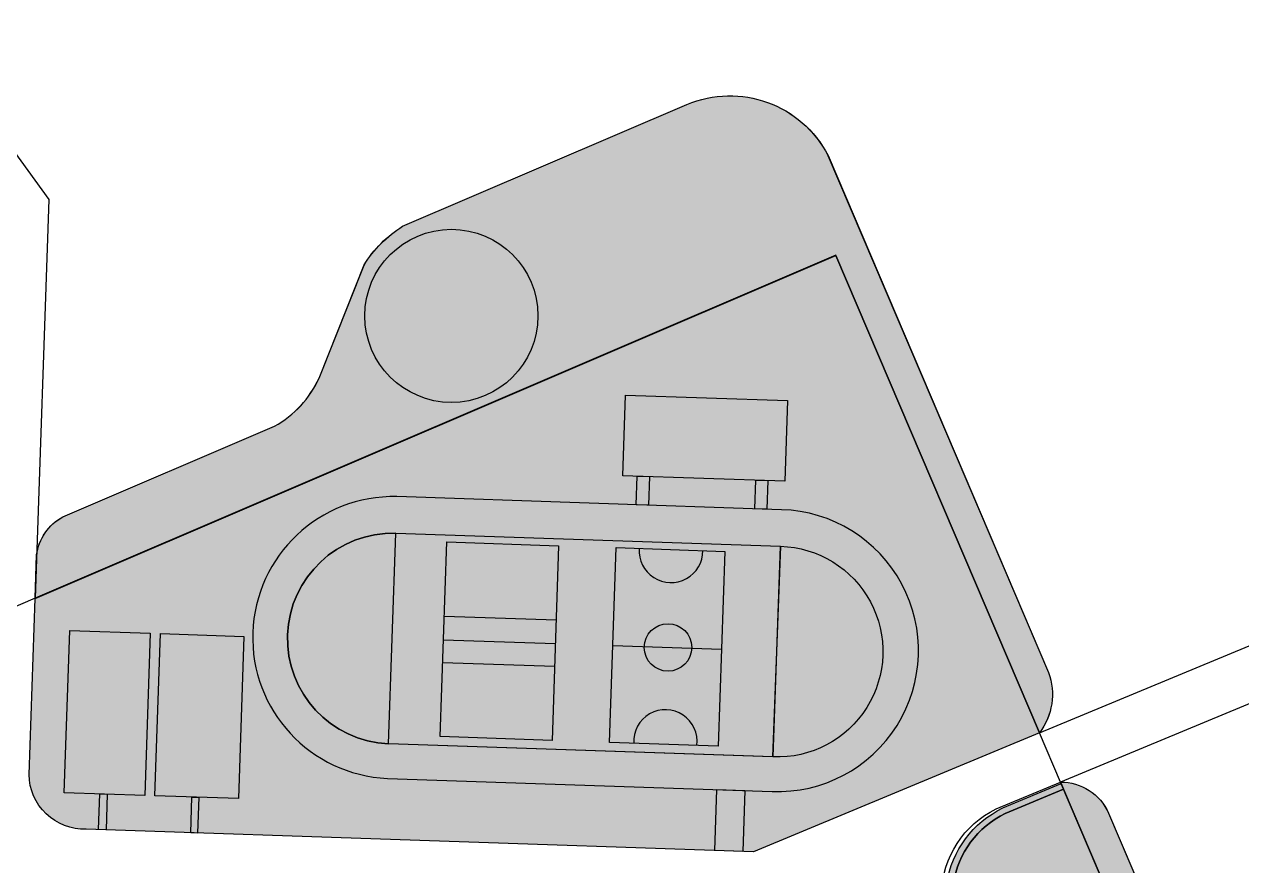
# Model space of a CAD drawing. Header units: millimetres. Extents: x -2529 to 8314, y -4885 to 3935.
# Drawn here: x 588.8 to 725.6, y -1646.5 to -1552 of the extents above; entities that cross this region are included whole.
import ezdxf

# ---------------------------------------------------------------- set-up
doc = ezdxf.new("R2010")
doc.units = ezdxf.units.MM
for name, color, linetype, true_color in [('благоустройство_внутридворовые_дороги', 18, 'Continuous', 0x000000), ('школа_контур_здания', 18, 'Continuous', 0x000000), ('школа_стадион', 18, 'Continuous', 0x000000), ('школа_стадион_дорожки_штриховка', 251, 'Continuous', 0x6d6b5f), ('школа_стадион_игра_штриховка', 147, 'Continuous', 0x3e738e), ('школа_стадион_озеленение_штриховка', 80, 'Continuous', 0x50ef34), ('школа_стадион_поле_штриховка', 95, 'Continuous', 0x419b31), ('школа_тропинки_площадки', 18, 'Continuous', 0x000000)]:
    doc.layers.add(name, color=color, linetype=linetype, true_color=true_color)
for name, color, linetype, true_color, transparency in [('школа_дорожки', 18, 'Continuous', 0x000000, 0.5), ('школа_дорожки_штриховки', 53, 'Continuous', 0xe5d73e, 0.5), ('школа_розовая_площадка', 18, 'Continuous', 0x000000, 0.5), ('школа_розовая_площадка_штриховка', 233, 'Continuous', 0xd8749c, 0.5), ('школа_штриховка_тропинки_площадки', 31, 'Continuous', 0xf4c085, 0.5)]:
    doc.layers.add(name, color=color, linetype=linetype, true_color=true_color, transparency=transparency)

msp = doc.modelspace()

# ---------------------------------------------------------------- hatches: boundary and pattern name
at = {"layer": 'школа_дорожки_штриховки'}
h = msp.add_hatch(color=256, dxfattribs=at)
h.dxf.hatch_style = 1
edge = h.paths.add_edge_path()
edge.add_line((691.4291910261054, -1679.31655625836), (692.4791300331381, -1648.473053598718))
edge.add_arc((703.7871611094223, -1650.301177607052), 11.45485068484336, 115.95700505499181, 170.8166759316762, ccw=False)
edge.add_line((698.7734123079243, -1640.001860776916), (705.3333938528923, -1637.270586446277))
edge.add_line((705.3333938528923, -1637.270586446277), (705.5985681300191, -1637.892057303863))
edge.add_line((705.5985681300191, -1637.892057303863), (699.0412488856491, -1640.622223174956))
edge.add_arc((703.7462995332336, -1650.216455305762), 10.68582199814876, 116.1235208721276, 170.7434327763959)
edge.add_line((693.1996289950004, -1648.49757999496), (692.9865266617524, -1654.757774478465))
edge.add_line((692.9865266617524, -1654.757774478465), (700.9219303589452, -1655.027902354952))
edge.add_arc((700.704588355463, -1663.172178152733), 8.147175327485813, 2.740611520454422, 88.47134049416599, ccw=False)
edge.add_line((708.8424452270518, -1662.782625390798), (708.2601128632339, -1679.889495121606))
edge.add_line((708.2601128632339, -1679.889495121606), (707.613977326746, -1679.86750011961))
edge.add_line((707.613977326746, -1679.86750011961), (708.1963096905638, -1662.760630388744))
edge.add_arc((700.2624474452505, -1663.891087624773), 8.013994240707804, 8.10921168176411, 85.49310485499473)
edge.add_line((700.8921796369503, -1655.901873579773), (692.9567759397577, -1655.631745703344))
edge.add_line((692.9567759397577, -1655.631745703344), (692.1496899884332, -1679.341082654486))
edge.add_line((692.1496899884332, -1679.341082654486), (691.4291910261054, -1679.31655625836))
at = {"layer": 'школа_розовая_площадка_штриховка'}
h = msp.add_hatch(color=256, dxfattribs=at)
h.dxf.hatch_style = 1
edge = h.paths.add_edge_path()
edge.add_line((692.9865266617524, -1654.757774478465), (693.1996289950004, -1648.49757999496))
edge.add_arc((703.746299534996, -1650.216455307069), 10.6858220000985, 116.12352087752589, 170.7434327709984, ccw=False)
edge.add_line((699.0412488856491, -1640.622223174956), (705.5985681300191, -1637.892057303863))
edge.add_line((705.5985681300191, -1637.892057303863), (721.9782602197629, -1676.280023902829))
edge.add_line((721.9782602197629, -1676.280023902829), (715.3428159549039, -1680.130596345756))
edge.add_line((715.3428159549039, -1680.130596345756), (708.2601128632339, -1679.889495121606))
edge.add_line((708.2601128632339, -1679.889495121606), (708.8424452270518, -1662.782625390798))
edge.add_arc((700.7045883559534, -1663.172178152232), 8.147175326972178, 2.740611517102242, 88.47134049751914)
edge.add_line((700.9219303589452, -1655.027902354952), (692.9865266617524, -1654.757774478465))
at = {"layer": 'школа_стадион_дорожки_штриховка'}
h = msp.add_hatch(color=256, dxfattribs=at)
h.dxf.hatch_style = 1
h.paths.add_polyline_path([(656.3758189540494, -1593.608464743534), (674.5783328495125, -1594.22809376457), (674.2697969593246, -1603.29178936698), (656.0672830633957, -1602.672160346003)])
h = msp.add_hatch(color=256, dxfattribs=at)
h.dxf.hatch_style = 1
h.paths.add_polyline_path([(657.6834481649239, -1602.727175977605), (659.0897431557205, -1602.775047452596), (658.9804348221186, -1605.986140532768), (657.5741398313221, -1605.938269057777)])
h = msp.add_hatch(color=256, dxfattribs=at)
h.dxf.hatch_style = 1
h.paths.add_polyline_path([(671.035814236584, -1603.181701850495), (672.3710508437034, -1603.227154437802), (672.2617425101016, -1606.438247517915), (670.9265059029823, -1606.392794930667)])
h = msp.add_hatch(color=256, dxfattribs=at)
h.dxf.hatch_style = 1
edge = h.paths.add_edge_path()
edge.add_arc((673.4662213669967, -1622.327052737345), 15.83884499442094, 267.751585182257, 448.3491265708321)
edge.add_line((673.9225256659229, -1606.494781985995), (630.6991980706478, -1605.023423232196))
edge.add_arc((630.3246689994133, -1620.858477681843), 15.83948299183045, 88.64509875643367, 267.4556129966916)
edge.add_line((629.621501505575, -1636.682345000678), (672.8448291008499, -1638.153703754186))
edge = h.paths.add_edge_path(flags=16)
edge.add_line((672.9771731372128, -1634.265903508058), (629.7538455256399, -1632.794544753386))
edge.add_arc((630.2329282455503, -1620.966526104249), 11.8377170694705, 88.42015531378081, 267.680556440919, ccw=False)
edge.add_line((630.5592940763707, -1609.133308842604), (673.7826216716458, -1610.604667596461))
edge.add_arc((673.4621414737856, -1622.438085210115), 11.83775654321226, -92.3479464486353, 88.4486582011017, ccw=False)
h = msp.add_hatch(color=256, dxfattribs=at)
h.dxf.hatch_style = 1
h.paths.add_polyline_path([(593.3000086655047, -1638.286685673229), (593.920326788644, -1620.063928400632), (602.9777919419246, -1620.372252201254), (602.3574738187853, -1638.595009473851)])
h = msp.add_hatch(color=256, dxfattribs=at)
h.dxf.hatch_style = 1
h.paths.add_polyline_path([(604.1097685207751, -1620.410785644723), (613.5076529078324, -1620.730697605002), (612.8873347851586, -1638.953454877599), (603.4894503981013, -1638.633542917319)])
h = msp.add_hatch(color=256, dxfattribs=at)
h.dxf.hatch_style = 1
h.paths.add_polyline_path([(597.295803363635, -1638.422705915873), (598.1468514490078, -1638.451676314929), (598.0101493263755, -1642.467502242012), (597.1591012410026, -1642.438531842898)])
h = msp.add_hatch(color=256, dxfattribs=at)
h.dxf.hatch_style = 1
h.paths.add_polyline_path([(607.515447549722, -1642.791070660402), (607.6521496723543, -1638.775244733377), (608.4321393731187, -1638.801796244748), (608.2954372504864, -1642.817622171773)])
h = msp.add_hatch(color=256, dxfattribs=at)
h.dxf.hatch_style = 1
h.paths.add_polyline_path([(666.399712429582, -1644.795541010448), (666.6330043410089, -1637.942247967701), (669.7843610357631, -1638.049522824061), (669.5510691243362, -1644.902815866808)])
at = {"layer": 'школа_стадион_игра_штриховка'}
h = msp.add_hatch(color=256, dxfattribs=at)
h.dxf.hatch_style = 1
edge = h.paths.add_edge_path()
edge.add_line((629.7538455638241, -1632.794544754957), (630.5592940763707, -1609.133308842604))
edge.add_arc((630.2329282457999, -1620.966526104387), 11.83771706960094, 88.42015531500638, 267.680556624703)
h = msp.add_hatch(color=256, dxfattribs=at)
h.dxf.hatch_style = 1
edge = h.paths.add_edge_path()
edge.add_arc((673.4621414742576, -1622.438085210201), 11.83775654315665, -92.3479463697276, 88.44865820563513, ccw=False)
edge.add_line((672.9771731372128, -1634.265903508058), (673.7826216711801, -1610.604667596461))
at = {"layer": 'школа_стадион_озеленение_штриховка'}
h = msp.add_hatch(color=256, dxfattribs=at)
h.dxf.hatch_style = 1
edge = h.paths.add_edge_path()
edge.add_arc((595.5817150063016, -1636.16356852165), 6.230163834148762, 180.8366408834327, 271.68006549093417, ccw=False)
edge.add_line((589.3522153657068, -1636.254539001267), (590.0261422197472, -1616.456946391205))
edge.add_line((590.0261422197472, -1616.456946391205), (680.0069474626471, -1577.914722320449))
edge.add_line((680.0069474626471, -1577.914722320449), (702.9003203182618, -1631.568358035874))
edge.add_line((702.9003203182618, -1631.568358035874), (670.7736301675577, -1644.944432882301))
edge.add_line((670.7736301675577, -1644.944432882301), (595.7643738940496, -1642.391054140346))
edge = h.paths.add_edge_path(flags=16)
edge.add_arc((673.4662213669967, -1622.327052737345), 15.83884499442094, 267.751585182257, 448.3491265708321)
edge.add_line((673.9225256659229, -1606.494781985995), (630.6991980706478, -1605.023423232196))
edge.add_arc((630.3246689994133, -1620.858477681843), 15.83948299183045, 88.64509875643367, 267.4556129966916)
edge.add_line((629.621501505575, -1636.682345000678), (672.8448291008499, -1638.153703754186))
h.paths.add_polyline_path([(604.1097685207751, -1620.410785644723), (613.5076529078324, -1620.730697605002), (612.8873347851586, -1638.953454877599), (603.4894503981013, -1638.633542917319)], flags=16)
h.paths.add_polyline_path([(593.3000086655047, -1638.286685673229), (593.920326788644, -1620.063928400632), (602.9777919419246, -1620.372252201254), (602.3574738187853, -1638.595009473851)], flags=16)
h.paths.add_polyline_path([(597.295803363635, -1638.422705915873), (598.1468514490078, -1638.451676314929), (598.0101493263755, -1642.467502242012), (597.1591012410026, -1642.438531842898)], flags=16)
h.paths.add_polyline_path([(607.515447549722, -1642.791070660402), (607.6521496723543, -1638.775244733377), (608.4321393731187, -1638.801796244748), (608.2954372504864, -1642.817622171773)], flags=16)
h.paths.add_polyline_path([(666.399712429582, -1644.795541010448), (666.6330043410089, -1637.942247967701), (669.7843610357631, -1638.049522824061), (669.5510691243362, -1644.902815866808)], flags=16)
h.paths.add_polyline_path([(656.3758189540494, -1593.608464743534), (674.5783328495125, -1594.22809376457), (674.2697969593246, -1603.29178936698), (656.0672830633957, -1602.672160346003)], flags=16)
h.paths.add_polyline_path([(671.035814236584, -1603.181701850495), (672.3710508437034, -1603.227154437802), (672.2617425101016, -1606.438247517915), (670.9265059029823, -1606.392794930667)], flags=16)
h.paths.add_polyline_path([(657.6834481649239, -1602.727175977605), (659.0897431557205, -1602.775047452596), (658.9804348221186, -1605.986140532768), (657.5741398313221, -1605.938269057777)], flags=16)
at = {"layer": 'школа_стадион_поле_штриховка'}
h = msp.add_hatch(color=256, dxfattribs=at)
h.dxf.hatch_style = 1
h.paths.add_polyline_path([(630.5592940782335, -1609.133308842662), (673.7826216711801, -1610.604667596577), (672.8950284041601, -1634.262249567196), (629.7538455642897, -1632.794544754724)])
at = {"layer": 'школа_штриховка_тропинки_площадки'}
h = msp.add_hatch(color=256, dxfattribs=at)
h.dxf.hatch_style = 1
edge = h.paths.add_edge_path()
edge.add_line((590.0261422197472, -1616.456946391205), (590.1919950937989, -1611.584774262737))
edge.add_arc((595.9247318366688, -1612.382999544755), 5.78804234296042, 118.68282880050981, 172.0731114045837, ccw=False)
edge.add_line((593.1466995582122, -1607.305207620724), (616.9509124627475, -1597.108951818023))
edge.add_arc((611.1554500657677, -1586.721141668421), 11.89512438350148, 299.157581599773, 335.1834735247771)
edge.add_line((621.9521364767241, -1591.713690781093), (627.0012228830855, -1578.997253912501))
edge.add_arc((638.4392173489376, -1586.066510894615), 13.44626757431341, 121.9013505173383, 148.2818454529402, ccw=False)
edge.add_line((631.3334250312435, -1574.651177907013), (663.2714321131023, -1560.970906631148))
edge.add_arc((668.1061841287348, -1572.417981171216), 12.42619582086718, 27.40632665622718, 112.8971049799313, ccw=False)
edge.add_line((679.1377204439741, -1566.698230380833), (703.9250725402633, -1624.790655996941))
edge.add_arc((697.1740290388808, -1627.236253944216), 7.180357768055634, -37.108553734947975, 19.913162712786516, ccw=False)
edge.add_line((702.9003203182618, -1631.568358035874), (680.0069474626471, -1577.914722320391))
edge.add_line((680.0069474626471, -1577.914722320391), (590.0261422197472, -1616.456946391205))
h = msp.add_hatch(color=256, dxfattribs=at)
h.dxf.hatch_style = 1
edge = h.paths.add_edge_path()
edge.add_arc((705.309749052995, -1642.957623498807), 5.856660120124318, 23.871120317392183, 90.47590166606147, ccw=False)
edge.add_line((710.6654190395166, -1640.587546124938), (744.3512312194472, -1719.534685408929))
edge.add_arc((738.0197432516607, -1722.710056871038), 7.083129520812373, -24.631806411583284, 26.634706625784418, ccw=False)
edge.add_line((744.4583425547135, -1725.662202332111), (731.9280237352614, -1753.368976346042))
edge.add_arc((718.3142180720407, -1746.634374375673), 15.18850118791313, 268.7778429036464, 333.6788969505724, ccw=False)
edge.add_line((717.9902618045124, -1761.819420331216), (651.8696094208535, -1759.56861720921))
edge.add_arc((652.0813071871459, -1753.771118844264), 5.80136218795295, 234.1135745177047, 267.9087528634855, ccw=False)
edge.add_line((648.6806622331169, -1758.471269600617), (630.5370958281818, -1741.416133544233))
edge.add_arc((625.2904659936441, -1748.619912201858), 8.911876994703144, 53.93353645466995, 91.48966501543741)
edge.add_line((625.0587872231517, -1739.711047149787), (522.2653987186166, -1736.211872967018))
edge.add_arc((522.7302245169782, -1728.672727699782), 7.553461086369662, 174.7906668854313, 266.4718962371237, ccw=False)
edge.add_line((515.2079620805706, -1727.98691269476), (516.2525726409767, -1697.299940988247))
edge.add_arc((522.3225927113747, -1697.4723097909), 6.072466933558669, 97.17629630154693, 178.3734235648482, ccw=False)
edge.add_line((521.5640032759075, -1691.447411723085), (523.2776670895654, -1691.505746293637))
edge.add_line((523.2776670895654, -1691.505746293637), (521.8674650683206, -1732.932504905213))
edge.add_line((521.8674650683206, -1732.932504905213), (713.3235388260471, -1739.449832139653))
edge.add_line((713.3235388260471, -1739.449832139653), (715.3428159549039, -1680.130596345756))
edge.add_line((715.3428159549039, -1680.130596345756), (721.9782602197629, -1676.280023902887))
edge.add_line((721.9782602197629, -1676.280023902887), (705.2611038947616, -1637.101165404427))

# ---------------------------------------------------------------- linework, layer by layer
at = {"layer": 'благоустройство_внутридворовые_дороги'}
for points in [[(255.0800719337676, -1670.201228855003, -0.3639796797019351), (590.3220337580096, -1311.899268726294, -0.044763649890432), (658.4930741639944, -1309.783960212604, -0.3888125017682216), (664.1400539513814, -1315.599448154739), (666.658814706574, -1402.283891258819)], [(856.0509871418727, -1840.633740355435), (853.8723655098253, -1400.086512025446, 0.2579885035923074), (834.9818225169693, -1366.307688808301, 0.1072237263720519), (682.3922363978018, -1311.938025205629, 0.0036656071534138), (676.8323645211893, -1311.301452354702, 0.4545457322694518), (670.1961091721568, -1317.441614854266), (676.0671698606711, -1519.500672782364, 0.1505600290316913), (568.1257569540429, -1528.727693127759, 0.4873001188884962), (565.9509426892872, -1536.297267580812), (591.5649989845369, -1571.642626493587), (590.0234127009425, -1616.449893843732), (583.9476556407426, -1619.052373221318), (585.498425373542, -1573.496231259662), (559.3165810017053, -1537.367369954998, 0.3755655033412492), (552.8999412145602, -1535.897641288291, 0.2541712359309507), (460.9020086491618, -1676.430462493794, 0.4291603949625217)], [(359.8609266539242, -1673.404094784113, -0.3624750217132688), (603.4880008257132, -1415.85959060426, -0.4205746539852167)]]:
    msp.add_lwpolyline(points, format="xyb", dxfattribs=at)
msp.add_lwpolyline([(705.255406501903, -1637.087157250149), (702.9005586739767, -1631.568261091714), (786.7879531040926, -1596.751330708328), (854.8449246377822, -1596.751330708328), (854.8745962122593, -1602.751330708328), (787.9836364893381, -1602.751330708328)], close=True, dxfattribs=at)
at = {"layer": 'школа_дорожки'}
msp.add_lwpolyline([(691.4291910261054, -1679.31655625836), (692.4791300331381, -1648.473053598718, -0.2440495760911803), (698.7734123079243, -1640.001860776916), (705.3333938528923, -1637.270586446277), (705.5985681300191, -1637.892057303863), (699.0412488856491, -1640.622223174956, 0.2429414040933176), (693.1996289950004, -1648.49757999496), (692.9865266617524, -1654.757774478465), (700.9219303589452, -1655.027902354952, -0.3925538798801002), (708.8424452270518, -1662.782625390798), (708.2601128632339, -1679.889495121606), (707.613977326746, -1679.86750011961), (708.1963096905638, -1662.760630388744, 0.3510960600584945), (700.8921796369503, -1655.901873579773), (692.9567759397577, -1655.631745703344), (692.1496899884332, -1679.341082654486)], format="xyb", close=True, dxfattribs=at)
at = {"layer": 'школа_контур_здания'}
msp.add_lwpolyline([(690.8590714360726, -1679.297148903657), (691.8701877512176, -1649.594119905145, -0.278157189103672), (698.0433423157918, -1640.106309060706), (705.2611038947616, -1637.101165404368), (721.9782602197629, -1676.280023902829), (715.3428159549039, -1680.130596345756)], format="xyb", close=True, dxfattribs=at)
msp.add_circle((636.8155541184497, -1584.710704809462), 9.729906311567081, dxfattribs=at)
at = {"layer": 'школа_розовая_площадка'}
msp.add_lwpolyline([(692.9865266617524, -1654.757774478465), (693.1996289950004, -1648.49757999496, -0.2429414040434318), (699.0412488856491, -1640.622223174956), (705.5985681300191, -1637.892057303863), (721.9782602197629, -1676.280023902829), (715.3428159549039, -1680.130596345756), (708.2601128632339, -1679.889495121606), (708.8424452270518, -1662.782625390798, 0.3925538799138688), (700.9219303589452, -1655.027902354952)], format="xyb", close=True, dxfattribs=at)
at = {"layer": 'школа_стадион'}
for points in [[(595.7643738940496, -1642.391054140346, -0.4185317095712512), (589.3522153657068, -1636.254539001267), (590.0261422197472, -1616.456946391205), (680.0069474626471, -1577.914722320449), (702.9003203182618, -1631.568358035874), (670.7736301675577, -1644.944432882301)], [(672.8448291008499, -1638.153703754186, 1.005228175415399), (673.9225256659229, -1606.494781985995), (630.6991980706478, -1605.023423232196, 0.9896732826254716), (629.621501505575, -1636.682345000678)]]:
    msp.add_lwpolyline(points, format="xyb", close=True, dxfattribs=at)
for points in [[(656.3758189540494, -1593.608464743534), (674.5783328495125, -1594.22809376457), (674.2697969593246, -1603.29178936698), (656.0672830633957, -1602.672160346003)], [(657.6834481649239, -1602.727175977605), (659.0897431557205, -1602.775047452596), (658.9804348221186, -1605.986140532768), (657.5741398313221, -1605.938269057777)], [(671.035814236584, -1603.181701850495), (672.3710508437034, -1603.227154437802), (672.2617425101016, -1606.438247517915), (670.9265059029823, -1606.392794930667)], [(630.5592940782335, -1609.133308842662), (673.7826216711801, -1610.604667596577), (672.8950284041601, -1634.262249567196), (629.7538455642897, -1632.794544754724)], [(635.5667297846776, -1631.991878065455), (636.3116540715235, -1610.108631447423), (648.8675052367288, -1610.536043276894), (648.1225809498827, -1632.419289894926)], [(655.3123353949886, -1610.755430765101), (667.5343774079482, -1611.171479447745), (666.7894531215678, -1633.054726065719), (654.5674111086082, -1632.638677383074)], [(593.3000086655047, -1638.286685673229), (593.920326788644, -1620.063928400632), (602.9777919419246, -1620.372252201254), (602.3574738187853, -1638.595009473851)], [(604.1097685207751, -1620.410785644723), (613.5076529078324, -1620.730697605002), (612.8873347851586, -1638.953454877599), (603.4894503981013, -1638.633542917319)], [(597.295803363635, -1638.422705915873), (598.1468514490078, -1638.451676314929), (598.0101493263755, -1642.467502242012), (597.1591012410026, -1642.438531842898)], [(607.515447549722, -1642.791070660402), (607.6521496723543, -1638.775244733377), (608.4321393731187, -1638.801796244748), (608.2954372504864, -1642.817622171773)], [(666.399712429582, -1644.795541010448), (666.6330043410089, -1637.942247967701), (669.7843610357631, -1638.049522824061), (669.5510691243362, -1644.902815866808)]]:
    msp.add_lwpolyline(points, close=True, dxfattribs=at)
for points in [[(672.9771731372128, -1634.265903508058), (629.7538455256399, -1632.794544753386, -0.9935665214646489), (630.5592940763707, -1609.133308842604), (673.7826216716458, -1610.604667596461, -1.0069759624343), (672.9771731204492, -1634.265903507359)], [(629.7538455638241, -1632.794544754957), (630.5592940763707, -1609.133308842604, 0.9935665230475516), (629.7538455638241, -1632.79454475519)], [(673.7826216711801, -1610.604667596577, -1.006975961780714), (672.9771731372128, -1634.265903508058), (673.7826216711801, -1610.604667596461)]]:
    msp.add_lwpolyline(points, format="xyb", dxfattribs=at)
for points in [[(672.9771731372128, -1634.265903508058), (673.7826216711801, -1610.604667596461)], [(636.0280660960962, -1618.439445349852), (648.5839172613014, -1618.866857179324)], [(635.937301934431, -1621.105776097218), (648.4931530996361, -1621.533187926688)], [(654.9379832583618, -1621.752575414837), (667.1600252713215, -1622.168624097481)], [(635.850362230758, -1623.659757778223), (648.4062133959632, -1624.087169607693)]]:
    msp.add_lwpolyline(points, dxfattribs=at)
msp.add_circle((661.1564181001995, -1621.964256214327), 2.66787514463067, dxfattribs=at)
for centre, radius, start, end in [((661.4918199309286, -1611.090703127731), 3.590217993067093, 176.0575680616375, 0.0431436877122095), ((660.8671251886663, -1632.528223712987), 3.567306113028133, 352.8277920370801, 183.27291971341)]:
    msp.add_arc(centre, radius, start, end, dxfattribs=at)
at = {"layer": 'школа_тропинки_площадки'}
for points in [[(590.0234127009425, -1616.449893843732), (590.1892655749942, -1611.577721715264, -0.2372668151434532), (593.1439700394077, -1607.298155073251), (616.9481829439426, -1597.101899270143, 0.15850025127756), (621.9494069579195, -1591.706638233154), (626.9984933638152, -1578.990201364504, -0.115617702265103), (631.3306955119733, -1574.644125358958), (663.2687025938321, -1560.963854082627, -0.3913460551890769), (679.1349909247037, -1566.691177832021), (703.9223430214587, -1624.78360344778, -0.2540685164943765), (702.8975907994572, -1631.561305486772), (680.0042179433765, -1577.907669771637)], [(590.0261422197472, -1616.456946391205), (590.1919950937989, -1611.584774262737, -0.2372668151434532), (593.1466995582122, -1607.305207620724), (616.9509124627475, -1597.108951818023, 0.15850025127756), (621.9521364767241, -1591.713690781093), (627.0012228830855, -1578.997253912501, -0.115617702265103), (631.3334250312435, -1574.651177907013), (663.2714321131023, -1560.970906631148, -0.3913460551890769), (679.1377204439741, -1566.698230380833), (703.9250725402633, -1624.790655996941, -0.2540685164943765), (702.9003203182618, -1631.568358035874), (680.0069474626471, -1577.914722320391)], [(705.2583743764224, -1637.094112855266, -0.2990861432147847), (710.6626895211775, -1640.580493575719), (744.348501702505, -1719.527632859244, -0.2274996440716964), (744.4556130377712, -1725.655149782367), (731.925294218785, -1753.361923796532, -0.2910050666797715), (717.987532288036, -1761.81236778188), (651.8668799043771, -1759.561564660864, -0.148537458665985), (648.6779327166405, -1758.464217052329), (630.5343663112398, -1741.409080996178, 0.165352261150451), (625.0560577066752, -1739.703994601848), (522.2626692016746, -1736.204820420593, -0.4228342737165674), (515.2052325636287, -1727.979860148392), (516.2498431231033, -1697.29288844188, -0.3698969825245025), (521.5612737584996, -1691.44035917666), (523.2749375716921, -1691.498693747155), (521.8647355513784, -1732.92545235873), (713.3208093091052, -1739.442779590376), (715.3400864374962, -1680.123543796479), (721.9755307018894, -1676.272971353494)], [(705.2611038947616, -1637.101165404427, -0.2990861432147847), (710.6654190395166, -1640.587546124938), (744.3512312194472, -1719.534685408929, -0.2274996440716964), (744.4583425547135, -1725.662202332111), (731.9280237352614, -1753.368976346042, -0.2910050666797715), (717.9902618045124, -1761.819420331216), (651.8696094208535, -1759.56861720921, -0.148537458665985), (648.6806622331169, -1758.471269600617), (630.5370958281818, -1741.416133544233, 0.165352261150451), (625.0587872231517, -1739.711047149787), (522.2653987186166, -1736.211872967018, -0.4228342737165674), (515.2079620805706, -1727.98691269476), (516.2525726409767, -1697.299940988247, -0.3698969825245025), (521.5640032759075, -1691.447411723085), (523.2776670895654, -1691.505746293637), (521.8674650683206, -1732.932504905213), (713.3235388260471, -1739.449832139653), (715.3428159549039, -1680.130596345756), (721.9782602197629, -1676.280023902887)]]:
    msp.add_lwpolyline(points, format="xyb", close=True, dxfattribs=at)

doc.saveas('drawing.dxf')
